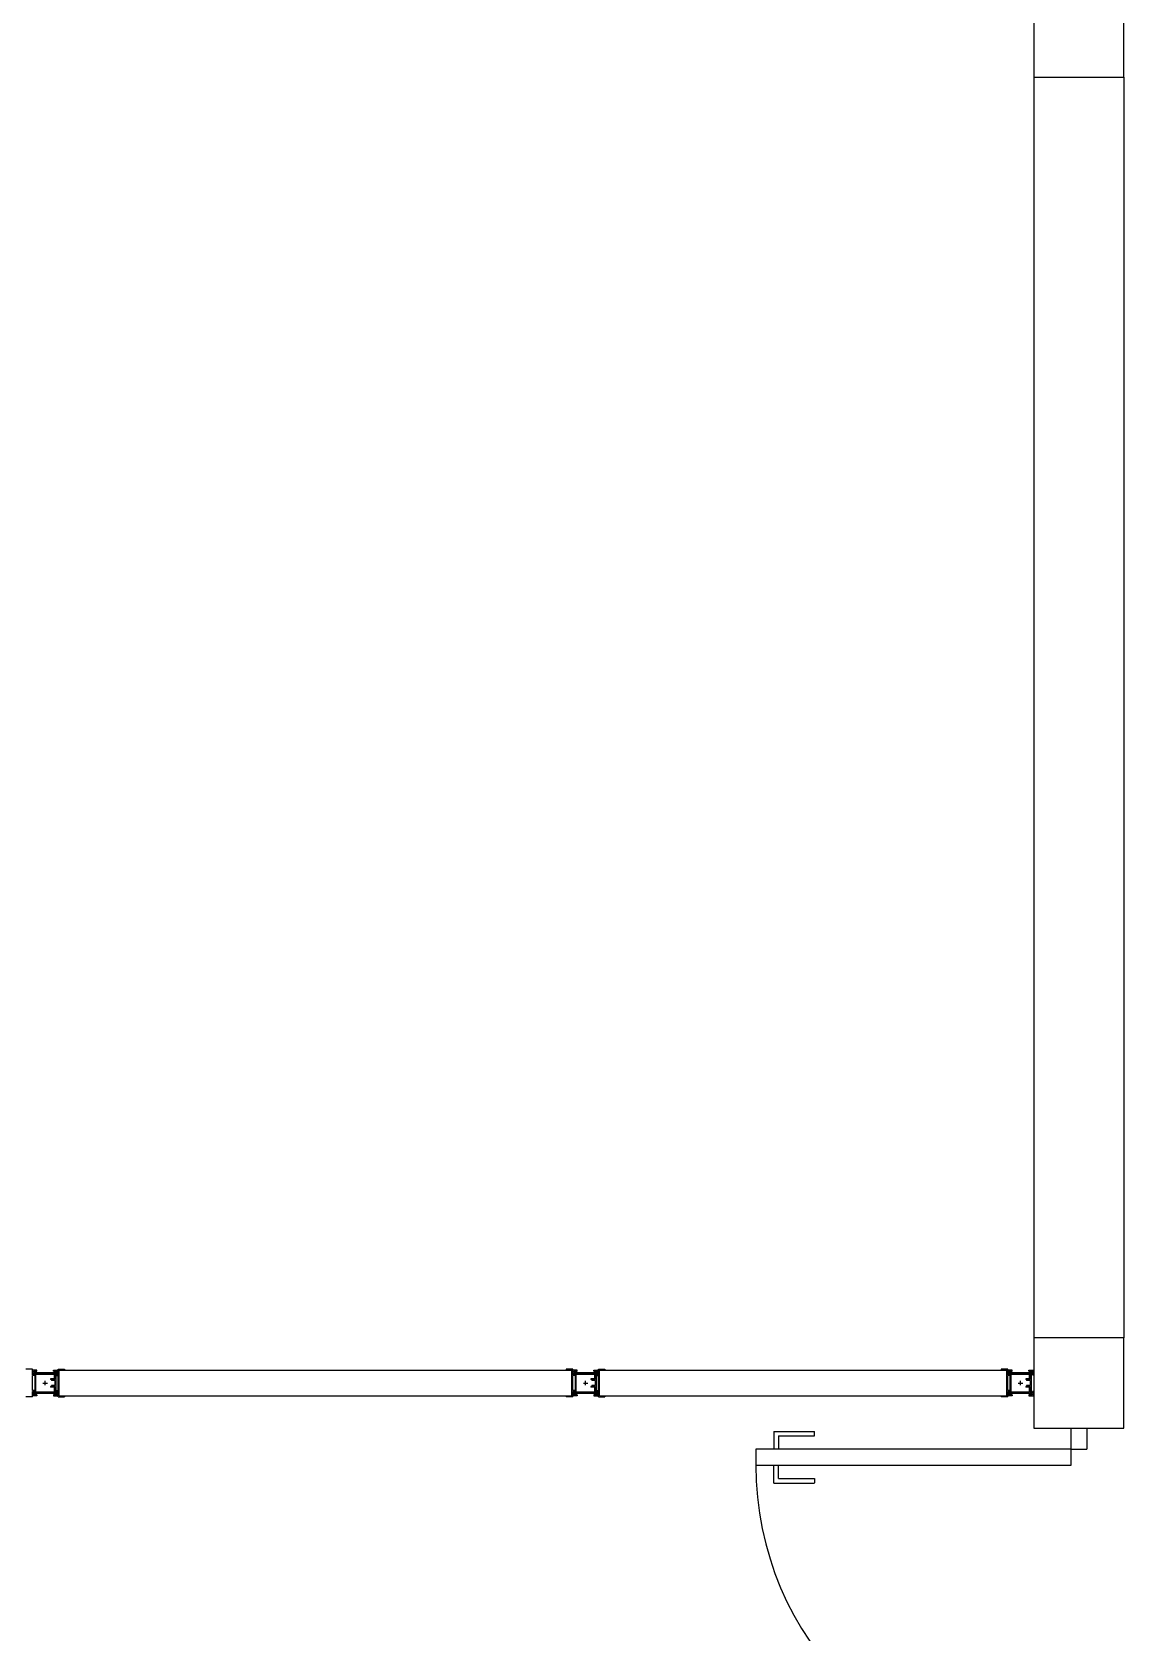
# Model space of a CAD drawing. Header units: centimetres. Extents: x -214 to 72, y 205 to 367.
# Drawn here: x -125.38 to -122.955, y 317.665 to 321.218 of the extents above; entities that cross this region are included whole.
import ezdxf

# ---------------------------------------------------------------- set-up
doc = ezdxf.new("R2010")
doc.units = ezdxf.units.CM
doc.header["$MEASUREMENT"] = 0
doc.layers.get('0').update_dxf_attribs({"linetype": 'CONTINUOUS'})
for name, color, linetype in [('2', 2, 'CONTINUOUS'), ('ALV', 2, 'CONTINUOUS'), ('DIV', 2, 'CONTINUOUS'), ('ESTRUT', 3, 'CONTINUOUS')]:
    doc.layers.add(name, color=color, linetype=linetype)

# ---------------------------------------------------------------- blocks, each defined once
blk = doc.blocks.new('MTDIV')
for p, q in [((-0.0285, 0.0185), (-0.0285, 0.0285)), ((-0.0185, 0.0285), (-0.0285, 0.0285)), ((-0.0265, 0.0185), (-0.0285, 0.0185)), ((-0.0265, 0.0235), (-0.0265, 0.0265)), ((-0.0265, 0.0265), (-0.0185, 0.0265)), ((-0.0265, 0.0235), (0.0265, 0.0235)), ((-0.0215, 0.0235), (-0.0265, 0.0235)), ((-0.0265, 0.0185), (-0.0265, 0.0215)), ((-0.0265, 0.0215), (-0.0235, 0.0215)), ((-0.0235, 0.0215), (-0.0235, -0.0215)), ((-0.0215, 0.0235), (-0.0215, 0.0215)), ((-0.0215, 0.0215), (0.0215, 0.0215)), ((-0.0215, 0.0195), (0.0195, 0.0195)), ((-0.0215, 0.0195), (-0.0215, -0.0195)), ((-0.0185, 0.0265), (-0.0185, 0.0285)), ((-0.0049, 0), (0.0049, 0)), ((0, -0.0049), (0, 0.0049)), ((0.0195, 0.0095), (0.0115, 0.0095)), ((0.0115, 0.0095), (0.0115, 0.0075)), ((0.0215, 0.0075), (0.0115, 0.0075)), ((0.0135, 0.0075), (0.0135, 0.0055)), ((0.0215, 0.0055), (0.0135, 0.0055)), ((0.0185, 0.0265), (0.0185, 0.0285)), ((0.0185, 0.0285), (0.0285, 0.0285)), ((0.0185, 0.0265), (0.0265, 0.0265)), ((0.0195, 0.0195), (0.0195, 0.0095)), ((0.0215, 0.0235), (0.0215, 0.0075)), ((0.0215, 0.0235), (0.0265, 0.0235)), ((0.0215, 0.0055), (0.0215, -0.0055)), ((0.0235, 0.0215), (0.0235, -0.0215)), ((0.0265, 0.0215), (0.0235, 0.0215)), ((0.0265, 0.0235), (0.0265, 0.0265)), ((0.0265, 0.0185), (0.0265, 0.0215)), ((0.0265, 0.0185), (0.0285, 0.0185)), ((0.0285, 0.0185), (0.0285, 0.0285)), ((-0.0285, -0.0185), (-0.0285, -0.0285)), ((-0.0285, -0.0185), (-0.0265, -0.0185)), ((-0.0185, -0.0285), (-0.0285, -0.0285)), ((-0.0265, -0.0185), (-0.0265, -0.0215)), ((-0.0265, -0.0215), (-0.0235, -0.0215)), ((0.0265, -0.0235), (-0.0265, -0.0235)), ((-0.0265, -0.0235), (-0.0265, -0.0265)), ((-0.0215, -0.0235), (-0.0265, -0.0235)), ((-0.0185, -0.0265), (-0.0265, -0.0265)), ((-0.0215, -0.0195), (0.0195, -0.0195)), ((-0.0215, -0.0215), (0.0215, -0.0215)), ((-0.0215, -0.0215), (-0.0215, -0.0235)), ((-0.0185, -0.0265), (-0.0185, -0.0285)), ((0.0215, -0.0075), (0.0115, -0.0075)), ((0.0115, -0.0075), (0.0115, -0.0095)), ((0.0195, -0.0095), (0.0115, -0.0095)), ((0.0215, -0.0055), (0.0135, -0.0055)), ((0.0135, -0.0055), (0.0135, -0.0075)), ((0.0185, -0.0265), (0.0185, -0.0285)), ((0.0265, -0.0265), (0.0185, -0.0265)), ((0.0185, -0.0285), (0.0285, -0.0285)), ((0.0195, -0.0095), (0.0195, -0.0195)), ((0.0215, -0.0075), (0.0215, -0.0235)), ((0.0215, -0.0235), (0.0265, -0.0235)), ((0.0265, -0.0215), (0.0235, -0.0215)), ((0.0265, -0.0185), (0.0265, -0.0215)), ((0.0285, -0.0185), (0.0265, -0.0185)), ((0.0265, -0.0235), (0.0265, -0.0265)), ((0.0285, -0.0185), (0.0285, -0.0285))]:
    blk.add_line(p, q)
blk = doc.blocks.new('DIV12')
for p, q in [((-0.0051, 0), (0.0051, 0)), ((0, -0.0051), (0, 0.0051)), ((0.0235, 0.0185), (0.0285, 0.0185)), ((0.0235, 0.0185), (0.0235, 0.0165)), ((0.0235, 0.0165), (0.0285, 0.0165)), ((0.0285, 0.0305), (0.0429, 0.0305)), ((0.0285, 0.0185), (0.0285, 0.0305)), ((0.0285, -0.0165), (0.0285, 0.0165)), ((0.0305, 0.0285), (1.1695, 0.0285)), ((0.0305, -0.0285), (0.0305, 0.0285)), ((0.0429, 0.0305), (0.0429, 0.0285)), ((0.0235, -0.0165), (0.0285, -0.0165)), ((0.0235, -0.0165), (0.0235, -0.0185)), ((0.0235, -0.0185), (0.0285, -0.0185)), ((0.0285, -0.0305), (0.0285, -0.0185)), ((0.0285, -0.0305), (0.0429, -0.0305)), ((0.0305, -0.0285), (1.1695, -0.0285)), ((0.0429, -0.0285), (0.0429, -0.0305))]:
    blk.add_line(p, q)

msp = doc.modelspace()

# ---------------------------------------------------------------- linework, layer by layer
at = {"layer": '2'}
for p, q in [((-123.7328, 318.1101), (-123.6428, 318.1101)), ((-123.7328, 318.1101), (-123.7328, 318.0701)), ((-123.7228, 318.1001), (-123.6428, 318.1001)), ((-123.7228, 318.1001), (-123.7228, 318.0701)), ((-123.6428, 318.1001), (-123.6428, 318.11)), ((-123.0728, 318.0705), (-123.0728, 318.1176)), ((-123.0378, 318.1176), (-123.0378, 318.0705)), ((-123.7728, 318.0705), (-123.7728, 318.0355)), ((-123.0728, 318.0705), (-123.7728, 318.0705)), ((-123.0728, 318.0355), (-123.0728, 318.0705)), ((-123.0728, 318.0705), (-123.0378, 318.0705)), ((-123.7728, 318.0355), (-123.0728, 318.0355)), ((-123.7328, 317.9955), (-123.7328, 318.0355)), ((-123.7228, 318.0055), (-123.7228, 318.0355)), ((-123.7328, 317.9955), (-123.6428, 317.9955)), ((-123.7228, 318.0055), (-123.6428, 318.0055)), ((-123.6428, 318.0055), (-123.6428, 317.9956))]:
    msp.add_line(p, q, dxfattribs=at)
at = {"layer": '2', "color": 1}
msp.add_arc((-123.0728, 318.0355), 0.7, 180.0002, 270, dxfattribs=at)
at = {"layer": 'ALV'}
for p, q in [((-123.1553, 321.1176), (-123.1553, 318.3176)), ((-123.1553, 321.1176), (-123.1553, 318.3176)), ((-122.9553, 321.1176), (-122.9553, 318.3176)), ((-122.9553, 321.1176), (-122.9553, 318.3176))]:
    msp.add_line(p, q, dxfattribs=at)
at = {"layer": 'DIV'}
for p, q in [((-125.3793, 318.2481), (-125.3937, 318.2481)), ((-125.3793, 318.2481), (-125.3937, 318.2481)), ((-125.3793, 318.2361), (-125.3793, 318.2481)), ((-125.3793, 318.2361), (-125.3793, 318.2481)), ((-125.3693, 318.2461), (-125.3793, 318.2461)), ((-125.3793, 318.2361), (-125.3793, 318.2461)), ((-125.3693, 318.2461), (-125.3793, 318.2461)), ((-125.3793, 318.2361), (-125.3793, 318.2461)), ((-125.3773, 318.2361), (-125.3793, 318.2361)), ((-125.3743, 318.2361), (-125.3793, 318.2361)), ((-125.3773, 318.2361), (-125.3793, 318.2361)), ((-125.3743, 318.2361), (-125.3793, 318.2361)), ((-125.3793, 318.2011), (-125.3793, 318.2341)), ((-125.3743, 318.2341), (-125.3793, 318.2341)), ((-125.3793, 318.2011), (-125.3793, 318.2341)), ((-125.3743, 318.2341), (-125.3793, 318.2341)), ((-125.3773, 318.2441), (-125.3693, 318.2441)), ((-125.3773, 318.2411), (-125.3773, 318.2441)), ((-125.3773, 318.2441), (-125.3693, 318.2441)), ((-125.3773, 318.2411), (-125.3773, 318.2441)), ((-125.3723, 318.2411), (-125.3773, 318.2411)), ((-125.3773, 318.2411), (-125.3243, 318.2411)), ((-125.3723, 318.2411), (-125.3773, 318.2411)), ((-125.3773, 318.2411), (-125.3243, 318.2411)), ((-125.3773, 318.2391), (-125.3743, 318.2391)), ((-125.3773, 318.2361), (-125.3773, 318.2391)), ((-125.3773, 318.2391), (-125.3743, 318.2391)), ((-125.3773, 318.2361), (-125.3773, 318.2391)), ((-125.3743, 318.2391), (-125.3743, 318.1961)), ((-125.3743, 318.2391), (-125.3743, 318.1961)), ((-125.3743, 318.2361), (-125.3743, 318.2341)), ((-125.3743, 318.2361), (-125.3743, 318.2341)), ((-125.3723, 318.2411), (-125.3723, 318.2391)), ((-125.3723, 318.2411), (-125.3723, 318.2391)), ((-125.3723, 318.2391), (-125.3293, 318.2391)), ((-125.3723, 318.2391), (-125.3293, 318.2391)), ((-125.3723, 318.2371), (-125.3723, 318.1981)), ((-125.3723, 318.2371), (-125.3313, 318.2371)), ((-125.3723, 318.2371), (-125.3723, 318.1981)), ((-125.3723, 318.2371), (-125.3313, 318.2371)), ((-125.3693, 318.2441), (-125.3693, 318.2461)), ((-125.3693, 318.2441), (-125.3693, 318.2461)), ((-125.3323, 318.2461), (-125.3223, 318.2461)), ((-125.3323, 318.2441), (-125.3323, 318.2461)), ((-125.3323, 318.2461), (-125.3223, 318.2461)), ((-125.3323, 318.2441), (-125.3323, 318.2461)), ((-125.3323, 318.2441), (-125.3243, 318.2441)), ((-125.3323, 318.2441), (-125.3243, 318.2441)), ((-125.3313, 318.2371), (-125.3313, 318.2271)), ((-125.3313, 318.2371), (-125.3313, 318.2271)), ((-125.3293, 318.2411), (-125.3243, 318.2411)), ((-125.3293, 318.2411), (-125.3293, 318.2251)), ((-125.3293, 318.2411), (-125.3243, 318.2411)), ((-125.3293, 318.2411), (-125.3293, 318.2251)), ((-125.3243, 318.2391), (-125.3273, 318.2391)), ((-125.3273, 318.2391), (-125.3273, 318.1961)), ((-125.3243, 318.2391), (-125.3273, 318.2391)), ((-125.3273, 318.2391), (-125.3273, 318.1961)), ((-125.3273, 318.2361), (-125.3273, 318.2341)), ((-125.3273, 318.2361), (-125.3223, 318.2361)), ((-125.3273, 318.2361), (-125.3273, 318.2341)), ((-125.3273, 318.2361), (-125.3223, 318.2361)), ((-125.3273, 318.2341), (-125.3223, 318.2341)), ((-125.3273, 318.2341), (-125.3223, 318.2341)), ((-125.3243, 318.2411), (-125.3243, 318.2441)), ((-125.3243, 318.2411), (-125.3243, 318.2441)), ((-125.3243, 318.2361), (-125.3243, 318.2391)), ((-125.3243, 318.2361), (-125.3243, 318.2391)), ((-125.3243, 318.2361), (-125.3223, 318.2361)), ((-125.3243, 318.2361), (-125.3223, 318.2361)), ((-125.3223, 318.2361), (-125.3223, 318.2481)), ((-125.3223, 318.2481), (-125.3079, 318.2481)), ((-125.3223, 318.2361), (-125.3223, 318.2481)), ((-125.3223, 318.2481), (-125.3079, 318.2481)), ((-125.3223, 318.2361), (-125.3223, 318.2461)), ((-125.3223, 318.2361), (-125.3223, 318.2461)), ((-125.3223, 318.2011), (-125.3223, 318.2341)), ((-125.3223, 318.2011), (-125.3223, 318.2341)), ((-125.3203, 318.2461), (-124.1813, 318.2461)), ((-125.3203, 318.2461), (-124.1813, 318.2461)), ((-125.3203, 318.1891), (-125.3203, 318.2461)), ((-125.3203, 318.1891), (-125.3203, 318.2461)), ((-125.3079, 318.2481), (-125.3079, 318.2461)), ((-125.3079, 318.2481), (-125.3079, 318.2461)), ((-124.1793, 318.2481), (-124.1937, 318.2481)), ((-124.1937, 318.2481), (-124.1937, 318.2461)), ((-124.1793, 318.2481), (-124.1937, 318.2481)), ((-124.1937, 318.2481), (-124.1937, 318.2461)), ((-124.1813, 318.1891), (-124.1813, 318.2461)), ((-124.1813, 318.1891), (-124.1813, 318.2461)), ((-124.1793, 318.2361), (-124.1793, 318.2481)), ((-124.1793, 318.2361), (-124.1793, 318.2481)), ((-124.1693, 318.2461), (-124.1793, 318.2461)), ((-124.1793, 318.2361), (-124.1793, 318.2461)), ((-124.1693, 318.2461), (-124.1793, 318.2461)), ((-124.1793, 318.2361), (-124.1793, 318.2461)), ((-124.1773, 318.2361), (-124.1793, 318.2361)), ((-124.1743, 318.2361), (-124.1793, 318.2361)), ((-124.1773, 318.2361), (-124.1793, 318.2361)), ((-124.1743, 318.2361), (-124.1793, 318.2361)), ((-124.1793, 318.2011), (-124.1793, 318.2341)), ((-124.1743, 318.2341), (-124.1793, 318.2341)), ((-124.1793, 318.2011), (-124.1793, 318.2341)), ((-124.1743, 318.2341), (-124.1793, 318.2341)), ((-124.1773, 318.2441), (-124.1693, 318.2441)), ((-124.1773, 318.2411), (-124.1773, 318.2441)), ((-124.1773, 318.2441), (-124.1693, 318.2441)), ((-124.1773, 318.2411), (-124.1773, 318.2441)), ((-124.1723, 318.2411), (-124.1773, 318.2411)), ((-124.1773, 318.2411), (-124.1243, 318.2411)), ((-124.1723, 318.2411), (-124.1773, 318.2411)), ((-124.1773, 318.2411), (-124.1243, 318.2411)), ((-124.1773, 318.2391), (-124.1743, 318.2391)), ((-124.1773, 318.2361), (-124.1773, 318.2391)), ((-124.1773, 318.2391), (-124.1743, 318.2391)), ((-124.1773, 318.2361), (-124.1773, 318.2391)), ((-124.1743, 318.2391), (-124.1743, 318.1961)), ((-124.1743, 318.2391), (-124.1743, 318.1961)), ((-124.1743, 318.2361), (-124.1743, 318.2341)), ((-124.1743, 318.2361), (-124.1743, 318.2341)), ((-124.1723, 318.2411), (-124.1723, 318.2391)), ((-124.1723, 318.2411), (-124.1723, 318.2391)), ((-124.1723, 318.2391), (-124.1293, 318.2391)), ((-124.1723, 318.2391), (-124.1293, 318.2391)), ((-124.1723, 318.2371), (-124.1723, 318.1981)), ((-124.1723, 318.2371), (-124.1313, 318.2371)), ((-124.1723, 318.2371), (-124.1723, 318.1981)), ((-124.1723, 318.2371), (-124.1313, 318.2371)), ((-124.1693, 318.2441), (-124.1693, 318.2461)), ((-124.1693, 318.2441), (-124.1693, 318.2461)), ((-124.1323, 318.2461), (-124.1223, 318.2461)), ((-124.1323, 318.2441), (-124.1323, 318.2461)), ((-124.1323, 318.2461), (-124.1223, 318.2461)), ((-124.1323, 318.2441), (-124.1323, 318.2461)), ((-124.1323, 318.2441), (-124.1243, 318.2441)), ((-124.1323, 318.2441), (-124.1243, 318.2441)), ((-124.1313, 318.2371), (-124.1313, 318.2271)), ((-124.1313, 318.2371), (-124.1313, 318.2271)), ((-124.1293, 318.2411), (-124.1243, 318.2411)), ((-124.1293, 318.2411), (-124.1293, 318.2251)), ((-124.1293, 318.2411), (-124.1243, 318.2411)), ((-124.1293, 318.2411), (-124.1293, 318.2251)), ((-124.1243, 318.2391), (-124.1273, 318.2391)), ((-124.1273, 318.2391), (-124.1273, 318.1961)), ((-124.1243, 318.2391), (-124.1273, 318.2391)), ((-124.1273, 318.2391), (-124.1273, 318.1961)), ((-124.1273, 318.2361), (-124.1273, 318.2341)), ((-124.1273, 318.2361), (-124.1223, 318.2361)), ((-124.1273, 318.2361), (-124.1223, 318.2361)), ((-124.1273, 318.2361), (-124.1273, 318.2341)), ((-124.1273, 318.2361), (-124.1223, 318.2361)), ((-124.1273, 318.2361), (-124.1273, 318.2341)), ((-124.1273, 318.2341), (-124.1223, 318.2341)), ((-124.1273, 318.2341), (-124.1223, 318.2341)), ((-124.1273, 318.2341), (-124.1223, 318.2341)), ((-124.1243, 318.2411), (-124.1243, 318.2441)), ((-124.1243, 318.2411), (-124.1243, 318.2441)), ((-124.1243, 318.2361), (-124.1243, 318.2391)), ((-124.1243, 318.2361), (-124.1243, 318.2391)), ((-124.1243, 318.2361), (-124.1223, 318.2361)), ((-124.1243, 318.2361), (-124.1223, 318.2361)), ((-124.1223, 318.2361), (-124.1223, 318.2481)), ((-124.1223, 318.2481), (-124.1079, 318.2481)), ((-124.1223, 318.2481), (-124.1079, 318.2481)), ((-124.1223, 318.2361), (-124.1223, 318.2481)), ((-124.1223, 318.2481), (-124.1079, 318.2481)), ((-124.1223, 318.2361), (-124.1223, 318.2481)), ((-124.1223, 318.2361), (-124.1223, 318.2461)), ((-124.1223, 318.2361), (-124.1223, 318.2461)), ((-124.1223, 318.2011), (-124.1223, 318.2341)), ((-124.1223, 318.2011), (-124.1223, 318.2341)), ((-124.1223, 318.2011), (-124.1223, 318.2341)), ((-124.1203, 318.2461), (-123.2156, 318.2461)), ((-124.1203, 318.1891), (-124.1203, 318.2461)), ((-124.1203, 318.1891), (-124.1203, 318.2461)), ((-124.1203, 318.1891), (-124.1203, 318.2461)), ((-124.1203, 318.2461), (-123.2156, 318.2461)), ((-124.1203, 318.2461), (-123.2156, 318.2461)), ((-124.1079, 318.2481), (-124.1079, 318.2461)), ((-124.1079, 318.2481), (-124.1079, 318.2461)), ((-124.1079, 318.2481), (-124.1079, 318.2461)), ((-123.2136, 318.2481), (-123.228, 318.2481)), ((-123.228, 318.2481), (-123.228, 318.2461)), ((-123.228, 318.2481), (-123.228, 318.2461)), ((-123.2136, 318.2481), (-123.228, 318.2481)), ((-123.228, 318.2481), (-123.228, 318.2461)), ((-123.2136, 318.2481), (-123.228, 318.2481)), ((-123.2156, 318.1891), (-123.2156, 318.2461)), ((-123.2156, 318.1891), (-123.2156, 318.2461)), ((-123.2156, 318.1891), (-123.2156, 318.2461)), ((-123.2136, 318.2361), (-123.2136, 318.2481)), ((-123.2136, 318.2361), (-123.2136, 318.2481)), ((-123.2136, 318.2361), (-123.2136, 318.2481)), ((-123.2036, 318.2461), (-123.2136, 318.2461)), ((-123.2136, 318.2361), (-123.2136, 318.2461)), ((-123.2036, 318.2461), (-123.2136, 318.2461)), ((-123.2136, 318.2361), (-123.2136, 318.2461)), ((-123.2086, 318.2361), (-123.2136, 318.2361)), ((-123.2116, 318.2361), (-123.2136, 318.2361)), ((-123.2086, 318.2361), (-123.2136, 318.2361)), ((-123.2116, 318.2361), (-123.2136, 318.2361)), ((-123.2086, 318.2361), (-123.2136, 318.2361)), ((-123.2136, 318.2011), (-123.2136, 318.2341)), ((-123.2086, 318.2341), (-123.2136, 318.2341)), ((-123.2086, 318.2341), (-123.2136, 318.2341)), ((-123.2136, 318.2011), (-123.2136, 318.2341)), ((-123.2086, 318.2341), (-123.2136, 318.2341)), ((-123.2136, 318.2011), (-123.2136, 318.2341)), ((-123.2116, 318.2441), (-123.2036, 318.2441)), ((-123.2116, 318.2411), (-123.2116, 318.2441)), ((-123.2116, 318.2441), (-123.2036, 318.2441)), ((-123.2116, 318.2411), (-123.2116, 318.2441)), ((-123.2066, 318.2411), (-123.2116, 318.2411)), ((-123.2116, 318.2411), (-123.1586, 318.2411)), ((-123.2066, 318.2411), (-123.2116, 318.2411)), ((-123.2116, 318.2411), (-123.1586, 318.2411)), ((-123.2116, 318.2391), (-123.2086, 318.2391)), ((-123.2116, 318.2361), (-123.2116, 318.2391)), ((-123.2116, 318.2391), (-123.2086, 318.2391)), ((-123.2116, 318.2361), (-123.2116, 318.2391)), ((-123.2086, 318.2391), (-123.2086, 318.1961)), ((-123.2086, 318.2391), (-123.2086, 318.1961)), ((-123.2086, 318.2361), (-123.2086, 318.2341)), ((-123.2086, 318.2361), (-123.2086, 318.2341)), ((-123.2086, 318.2361), (-123.2086, 318.2341)), ((-123.2066, 318.2411), (-123.2066, 318.2391)), ((-123.2066, 318.2411), (-123.2066, 318.2391)), ((-123.2066, 318.2391), (-123.1636, 318.2391)), ((-123.2066, 318.2391), (-123.1636, 318.2391)), ((-123.2066, 318.2371), (-123.2066, 318.1981)), ((-123.2066, 318.2371), (-123.1656, 318.2371)), ((-123.2066, 318.2371), (-123.2066, 318.1981)), ((-123.2066, 318.2371), (-123.1656, 318.2371)), ((-123.2036, 318.2441), (-123.2036, 318.2461)), ((-123.2036, 318.2441), (-123.2036, 318.2461)), ((-123.1666, 318.2461), (-123.1566, 318.2461)), ((-123.1666, 318.2441), (-123.1666, 318.2461)), ((-123.1666, 318.2461), (-123.1566, 318.2461)), ((-123.1666, 318.2441), (-123.1666, 318.2461)), ((-123.1666, 318.2441), (-123.1586, 318.2441)), ((-123.1666, 318.2441), (-123.1586, 318.2441)), ((-123.1656, 318.2371), (-123.1656, 318.2271)), ((-123.1656, 318.2371), (-123.1656, 318.2271)), ((-123.1636, 318.2411), (-123.1586, 318.2411)), ((-123.1636, 318.2411), (-123.1636, 318.2251)), ((-123.1636, 318.2411), (-123.1586, 318.2411)), ((-123.1636, 318.2411), (-123.1636, 318.2251)), ((-123.1586, 318.2391), (-123.1616, 318.2391)), ((-123.1616, 318.2391), (-123.1616, 318.1961)), ((-123.1586, 318.2391), (-123.1616, 318.2391)), ((-123.1616, 318.2391), (-123.1616, 318.1961)), ((-123.1586, 318.2411), (-123.1586, 318.2441)), ((-123.1586, 318.2411), (-123.1586, 318.2441)), ((-123.1586, 318.2361), (-123.1586, 318.2391)), ((-123.1586, 318.2361), (-123.1586, 318.2391)), ((-123.1586, 318.2361), (-123.1566, 318.2361)), ((-123.1586, 318.2361), (-123.1566, 318.2361)), ((-123.1566, 318.2361), (-123.1566, 318.2461)), ((-123.1566, 318.2361), (-123.1566, 318.2461)), ((-125.3743, 318.2011), (-125.3793, 318.2011)), ((-125.3743, 318.2011), (-125.3793, 318.2011)), ((-125.3793, 318.1991), (-125.3773, 318.1991)), ((-125.3793, 318.1991), (-125.3793, 318.1891)), ((-125.3793, 318.1871), (-125.3793, 318.1991)), ((-125.3743, 318.1991), (-125.3793, 318.1991)), ((-125.3793, 318.1991), (-125.3773, 318.1991)), ((-125.3793, 318.1991), (-125.3793, 318.1891)), ((-125.3793, 318.1871), (-125.3793, 318.1991)), ((-125.3743, 318.1991), (-125.3793, 318.1991)), ((-125.3773, 318.1991), (-125.3773, 318.1961)), ((-125.3773, 318.1991), (-125.3773, 318.1961)), ((-125.3773, 318.1961), (-125.3743, 318.1961)), ((-125.3773, 318.1961), (-125.3743, 318.1961)), ((-125.3743, 318.2011), (-125.3743, 318.1991)), ((-125.3743, 318.2011), (-125.3743, 318.1991)), ((-125.3723, 318.1981), (-125.3313, 318.1981)), ((-125.3723, 318.1981), (-125.3313, 318.1981)), ((-125.3723, 318.1961), (-125.3723, 318.1941)), ((-125.3723, 318.1961), (-125.3293, 318.1961)), ((-125.3723, 318.1961), (-125.3723, 318.1941)), ((-125.3723, 318.1961), (-125.3293, 318.1961)), ((-125.3559, 318.2176), (-125.3457, 318.2176)), ((-125.3559, 318.2176), (-125.3457, 318.2176)), ((-125.3559, 318.2176), (-125.3457, 318.2176)), ((-125.3559, 318.2176), (-125.3457, 318.2176)), ((-125.3557, 318.2176), (-125.3458, 318.2176)), ((-125.3557, 318.2176), (-125.3458, 318.2176)), ((-125.3508, 318.2125), (-125.3508, 318.2227)), ((-125.3508, 318.2125), (-125.3508, 318.2227)), ((-125.3508, 318.2125), (-125.3508, 318.2227)), ((-125.3508, 318.2125), (-125.3508, 318.2227)), ((-125.3508, 318.2126), (-125.3508, 318.2225)), ((-125.3508, 318.2126), (-125.3508, 318.2225)), ((-125.3393, 318.2271), (-125.3393, 318.2251)), ((-125.3313, 318.2271), (-125.3393, 318.2271)), ((-125.3393, 318.2271), (-125.3393, 318.2251)), ((-125.3313, 318.2271), (-125.3393, 318.2271)), ((-125.3293, 318.2251), (-125.3393, 318.2251)), ((-125.3293, 318.2251), (-125.3393, 318.2251)), ((-125.3393, 318.2101), (-125.3393, 318.2081)), ((-125.3293, 318.2101), (-125.3393, 318.2101)), ((-125.3393, 318.2101), (-125.3393, 318.2081)), ((-125.3293, 318.2101), (-125.3393, 318.2101)), ((-125.3313, 318.2081), (-125.3393, 318.2081)), ((-125.3313, 318.2081), (-125.3393, 318.2081)), ((-125.3373, 318.2251), (-125.3373, 318.2231)), ((-125.3373, 318.2251), (-125.3373, 318.2231)), ((-125.3293, 318.2231), (-125.3373, 318.2231)), ((-125.3293, 318.2231), (-125.3373, 318.2231)), ((-125.3373, 318.2121), (-125.3373, 318.2101)), ((-125.3293, 318.2121), (-125.3373, 318.2121)), ((-125.3373, 318.2121), (-125.3373, 318.2101)), ((-125.3293, 318.2121), (-125.3373, 318.2121)), ((-125.3313, 318.2081), (-125.3313, 318.1981)), ((-125.3313, 318.2081), (-125.3313, 318.1981)), ((-125.3293, 318.2231), (-125.3293, 318.2121)), ((-125.3293, 318.2231), (-125.3293, 318.2121)), ((-125.3293, 318.2101), (-125.3293, 318.1941)), ((-125.3293, 318.2101), (-125.3293, 318.1941)), ((-125.3273, 318.2011), (-125.3273, 318.1991)), ((-125.3273, 318.2011), (-125.3223, 318.2011)), ((-125.3273, 318.2011), (-125.3273, 318.1991)), ((-125.3273, 318.2011), (-125.3223, 318.2011)), ((-125.3273, 318.1991), (-125.3223, 318.1991)), ((-125.3273, 318.1991), (-125.3223, 318.1991)), ((-125.3243, 318.1961), (-125.3273, 318.1961)), ((-125.3243, 318.1961), (-125.3273, 318.1961)), ((-125.3223, 318.1991), (-125.3243, 318.1991)), ((-125.3243, 318.1991), (-125.3243, 318.1961)), ((-125.3223, 318.1991), (-125.3243, 318.1991)), ((-125.3243, 318.1991), (-125.3243, 318.1961)), ((-125.3223, 318.1991), (-125.3223, 318.1891)), ((-125.3223, 318.1871), (-125.3223, 318.1991)), ((-125.3223, 318.1991), (-125.3223, 318.1891)), ((-125.3223, 318.1871), (-125.3223, 318.1991)), ((-124.1743, 318.2011), (-124.1793, 318.2011)), ((-124.1743, 318.2011), (-124.1793, 318.2011)), ((-124.1793, 318.1991), (-124.1773, 318.1991)), ((-124.1793, 318.1991), (-124.1793, 318.1891)), ((-124.1793, 318.1871), (-124.1793, 318.1991)), ((-124.1743, 318.1991), (-124.1793, 318.1991)), ((-124.1793, 318.1991), (-124.1773, 318.1991)), ((-124.1793, 318.1991), (-124.1793, 318.1891)), ((-124.1793, 318.1871), (-124.1793, 318.1991)), ((-124.1743, 318.1991), (-124.1793, 318.1991)), ((-124.1773, 318.1991), (-124.1773, 318.1961)), ((-124.1773, 318.1991), (-124.1773, 318.1961)), ((-124.1773, 318.1961), (-124.1743, 318.1961)), ((-124.1773, 318.1961), (-124.1743, 318.1961)), ((-124.1743, 318.2011), (-124.1743, 318.1991)), ((-124.1743, 318.2011), (-124.1743, 318.1991)), ((-124.1723, 318.1981), (-124.1313, 318.1981)), ((-124.1723, 318.1981), (-124.1313, 318.1981)), ((-124.1723, 318.1961), (-124.1723, 318.1941)), ((-124.1723, 318.1961), (-124.1293, 318.1961)), ((-124.1723, 318.1961), (-124.1723, 318.1941)), ((-124.1723, 318.1961), (-124.1293, 318.1961)), ((-124.1559, 318.2176), (-124.1457, 318.2176)), ((-124.1559, 318.2176), (-124.1457, 318.2176)), ((-124.1559, 318.2176), (-124.1457, 318.2176)), ((-124.1559, 318.2176), (-124.1457, 318.2176)), ((-124.1559, 318.2176), (-124.1457, 318.2176)), ((-124.1557, 318.2176), (-124.1458, 318.2176)), ((-124.1557, 318.2176), (-124.1458, 318.2176)), ((-124.1508, 318.2125), (-124.1508, 318.2227)), ((-124.1508, 318.2125), (-124.1508, 318.2227)), ((-124.1508, 318.2125), (-124.1508, 318.2227)), ((-124.1508, 318.2125), (-124.1508, 318.2227)), ((-124.1508, 318.2125), (-124.1508, 318.2227)), ((-124.1508, 318.2126), (-124.1508, 318.2225)), ((-124.1508, 318.2126), (-124.1508, 318.2225)), ((-124.1393, 318.2271), (-124.1393, 318.2251)), ((-124.1313, 318.2271), (-124.1393, 318.2271)), ((-124.1393, 318.2271), (-124.1393, 318.2251)), ((-124.1313, 318.2271), (-124.1393, 318.2271)), ((-124.1293, 318.2251), (-124.1393, 318.2251)), ((-124.1293, 318.2251), (-124.1393, 318.2251)), ((-124.1393, 318.2101), (-124.1393, 318.2081)), ((-124.1293, 318.2101), (-124.1393, 318.2101)), ((-124.1393, 318.2101), (-124.1393, 318.2081)), ((-124.1293, 318.2101), (-124.1393, 318.2101)), ((-124.1313, 318.2081), (-124.1393, 318.2081)), ((-124.1313, 318.2081), (-124.1393, 318.2081)), ((-124.1373, 318.2251), (-124.1373, 318.2231)), ((-124.1373, 318.2251), (-124.1373, 318.2231)), ((-124.1293, 318.2231), (-124.1373, 318.2231)), ((-124.1293, 318.2231), (-124.1373, 318.2231)), ((-124.1373, 318.2121), (-124.1373, 318.2101)), ((-124.1293, 318.2121), (-124.1373, 318.2121)), ((-124.1373, 318.2121), (-124.1373, 318.2101)), ((-124.1293, 318.2121), (-124.1373, 318.2121)), ((-124.1313, 318.2081), (-124.1313, 318.1981)), ((-124.1313, 318.2081), (-124.1313, 318.1981)), ((-124.1293, 318.2231), (-124.1293, 318.2121)), ((-124.1293, 318.2231), (-124.1293, 318.2121)), ((-124.1293, 318.2101), (-124.1293, 318.1941)), ((-124.1293, 318.2101), (-124.1293, 318.1941)), ((-124.1273, 318.2011), (-124.1273, 318.1991)), ((-124.1273, 318.2011), (-124.1223, 318.2011)), ((-124.1273, 318.2011), (-124.1223, 318.2011)), ((-124.1273, 318.2011), (-124.1273, 318.1991)), ((-124.1273, 318.2011), (-124.1223, 318.2011)), ((-124.1273, 318.2011), (-124.1273, 318.1991)), ((-124.1273, 318.1991), (-124.1223, 318.1991)), ((-124.1273, 318.1991), (-124.1223, 318.1991)), ((-124.1273, 318.1991), (-124.1223, 318.1991)), ((-124.1243, 318.1961), (-124.1273, 318.1961)), ((-124.1243, 318.1961), (-124.1273, 318.1961)), ((-124.1223, 318.1991), (-124.1243, 318.1991)), ((-124.1243, 318.1991), (-124.1243, 318.1961)), ((-124.1223, 318.1991), (-124.1243, 318.1991)), ((-124.1243, 318.1991), (-124.1243, 318.1961)), ((-124.1223, 318.1871), (-124.1223, 318.1991)), ((-124.1223, 318.1991), (-124.1223, 318.1891)), ((-124.1223, 318.1871), (-124.1223, 318.1991)), ((-124.1223, 318.1991), (-124.1223, 318.1891)), ((-124.1223, 318.1871), (-124.1223, 318.1991)), ((-123.2086, 318.2011), (-123.2136, 318.2011)), ((-123.2086, 318.2011), (-123.2136, 318.2011)), ((-123.2086, 318.2011), (-123.2136, 318.2011)), ((-123.2136, 318.1871), (-123.2136, 318.1991)), ((-123.2086, 318.1991), (-123.2136, 318.1991)), ((-123.2136, 318.1991), (-123.2116, 318.1991)), ((-123.2136, 318.1991), (-123.2136, 318.1891)), ((-123.2086, 318.1991), (-123.2136, 318.1991)), ((-123.2136, 318.1871), (-123.2136, 318.1991)), ((-123.2136, 318.1991), (-123.2116, 318.1991)), ((-123.2136, 318.1991), (-123.2136, 318.1891)), ((-123.2086, 318.1991), (-123.2136, 318.1991)), ((-123.2136, 318.1871), (-123.2136, 318.1991)), ((-123.2116, 318.1991), (-123.2116, 318.1961)), ((-123.2116, 318.1991), (-123.2116, 318.1961)), ((-123.2116, 318.1961), (-123.2086, 318.1961)), ((-123.2116, 318.1961), (-123.2086, 318.1961)), ((-123.2086, 318.2011), (-123.2086, 318.1991)), ((-123.2086, 318.2011), (-123.2086, 318.1991)), ((-123.2086, 318.2011), (-123.2086, 318.1991)), ((-123.2066, 318.1981), (-123.1656, 318.1981)), ((-123.2066, 318.1981), (-123.1656, 318.1981)), ((-123.2066, 318.1961), (-123.2066, 318.1941)), ((-123.2066, 318.1961), (-123.1636, 318.1961)), ((-123.2066, 318.1961), (-123.2066, 318.1941)), ((-123.2066, 318.1961), (-123.1636, 318.1961)), ((-123.1902, 318.2176), (-123.18, 318.2176)), ((-123.1902, 318.2176), (-123.18, 318.2176)), ((-123.1902, 318.2176), (-123.18, 318.2176)), ((-123.19, 318.2176), (-123.1801, 318.2176)), ((-123.19, 318.2176), (-123.1801, 318.2176)), ((-123.1851, 318.2125), (-123.1851, 318.2227)), ((-123.1851, 318.2125), (-123.1851, 318.2227)), ((-123.1851, 318.2125), (-123.1851, 318.2227)), ((-123.1851, 318.2126), (-123.1851, 318.2225)), ((-123.1851, 318.2126), (-123.1851, 318.2225)), ((-123.1736, 318.2271), (-123.1736, 318.2251)), ((-123.1656, 318.2271), (-123.1736, 318.2271)), ((-123.1736, 318.2271), (-123.1736, 318.2251)), ((-123.1656, 318.2271), (-123.1736, 318.2271)), ((-123.1636, 318.2251), (-123.1736, 318.2251)), ((-123.1636, 318.2251), (-123.1736, 318.2251)), ((-123.1736, 318.2101), (-123.1736, 318.2081)), ((-123.1636, 318.2101), (-123.1736, 318.2101)), ((-123.1736, 318.2101), (-123.1736, 318.2081)), ((-123.1636, 318.2101), (-123.1736, 318.2101)), ((-123.1656, 318.2081), (-123.1736, 318.2081)), ((-123.1656, 318.2081), (-123.1736, 318.2081)), ((-123.1716, 318.2251), (-123.1716, 318.2231)), ((-123.1716, 318.2251), (-123.1716, 318.2231)), ((-123.1636, 318.2231), (-123.1716, 318.2231)), ((-123.1636, 318.2231), (-123.1716, 318.2231)), ((-123.1716, 318.2121), (-123.1716, 318.2101)), ((-123.1636, 318.2121), (-123.1716, 318.2121)), ((-123.1716, 318.2121), (-123.1716, 318.2101)), ((-123.1636, 318.2121), (-123.1716, 318.2121)), ((-123.1656, 318.2081), (-123.1656, 318.1981)), ((-123.1656, 318.2081), (-123.1656, 318.1981)), ((-123.1636, 318.2231), (-123.1636, 318.2121)), ((-123.1636, 318.2231), (-123.1636, 318.2121)), ((-123.1636, 318.2101), (-123.1636, 318.1941)), ((-123.1636, 318.2101), (-123.1636, 318.1941)), ((-123.1586, 318.1961), (-123.1616, 318.1961)), ((-123.1586, 318.1961), (-123.1616, 318.1961)), ((-123.1566, 318.1991), (-123.1586, 318.1991)), ((-123.1586, 318.1991), (-123.1586, 318.1961)), ((-123.1566, 318.1991), (-123.1586, 318.1991)), ((-123.1586, 318.1991), (-123.1586, 318.1961)), ((-123.1566, 318.1991), (-123.1566, 318.1891)), ((-123.1566, 318.1991), (-123.1566, 318.1891)), ((-125.3793, 318.1871), (-125.3937, 318.1871)), ((-125.3793, 318.1871), (-125.3937, 318.1871)), ((-125.3693, 318.1891), (-125.3793, 318.1891)), ((-125.3693, 318.1891), (-125.3793, 318.1891)), ((-125.3723, 318.1941), (-125.3773, 318.1941)), ((-125.3773, 318.1941), (-125.3773, 318.1911)), ((-125.3243, 318.1941), (-125.3773, 318.1941)), ((-125.3723, 318.1941), (-125.3773, 318.1941)), ((-125.3773, 318.1941), (-125.3773, 318.1911)), ((-125.3243, 318.1941), (-125.3773, 318.1941)), ((-125.3693, 318.1911), (-125.3773, 318.1911)), ((-125.3693, 318.1911), (-125.3773, 318.1911)), ((-125.3693, 318.1911), (-125.3693, 318.1891)), ((-125.3693, 318.1911), (-125.3693, 318.1891)), ((-125.3243, 318.1911), (-125.3323, 318.1911)), ((-125.3323, 318.1911), (-125.3323, 318.1891)), ((-125.3243, 318.1911), (-125.3323, 318.1911)), ((-125.3323, 318.1911), (-125.3323, 318.1891)), ((-125.3323, 318.1891), (-125.3223, 318.1891)), ((-125.3323, 318.1891), (-125.3223, 318.1891)), ((-125.3293, 318.1941), (-125.3243, 318.1941)), ((-125.3293, 318.1941), (-125.3243, 318.1941)), ((-125.3243, 318.1941), (-125.3243, 318.1911)), ((-125.3243, 318.1941), (-125.3243, 318.1911)), ((-125.3223, 318.1871), (-125.3079, 318.1871)), ((-125.3223, 318.1871), (-125.3079, 318.1871)), ((-125.3203, 318.1891), (-124.1813, 318.1891)), ((-125.3203, 318.1891), (-124.1813, 318.1891)), ((-125.3079, 318.1891), (-125.3079, 318.1871)), ((-125.3079, 318.1891), (-125.3079, 318.1871)), ((-124.1937, 318.1891), (-124.1937, 318.1871)), ((-124.1937, 318.1891), (-124.1937, 318.1871)), ((-124.1793, 318.1871), (-124.1937, 318.1871)), ((-124.1793, 318.1871), (-124.1937, 318.1871)), ((-124.1693, 318.1891), (-124.1793, 318.1891)), ((-124.1693, 318.1891), (-124.1793, 318.1891)), ((-124.1723, 318.1941), (-124.1773, 318.1941)), ((-124.1773, 318.1941), (-124.1773, 318.1911)), ((-124.1243, 318.1941), (-124.1773, 318.1941)), ((-124.1723, 318.1941), (-124.1773, 318.1941)), ((-124.1773, 318.1941), (-124.1773, 318.1911)), ((-124.1243, 318.1941), (-124.1773, 318.1941)), ((-124.1693, 318.1911), (-124.1773, 318.1911)), ((-124.1693, 318.1911), (-124.1773, 318.1911)), ((-124.1693, 318.1911), (-124.1693, 318.1891)), ((-124.1693, 318.1911), (-124.1693, 318.1891)), ((-124.1243, 318.1911), (-124.1323, 318.1911)), ((-124.1323, 318.1911), (-124.1323, 318.1891)), ((-124.1243, 318.1911), (-124.1323, 318.1911)), ((-124.1323, 318.1911), (-124.1323, 318.1891)), ((-124.1323, 318.1891), (-124.1223, 318.1891)), ((-124.1323, 318.1891), (-124.1223, 318.1891)), ((-124.1293, 318.1941), (-124.1243, 318.1941)), ((-124.1293, 318.1941), (-124.1243, 318.1941)), ((-124.1243, 318.1941), (-124.1243, 318.1911)), ((-124.1243, 318.1941), (-124.1243, 318.1911)), ((-124.1223, 318.1871), (-124.1079, 318.1871)), ((-124.1223, 318.1871), (-124.1079, 318.1871)), ((-124.1223, 318.1871), (-124.1079, 318.1871)), ((-124.1203, 318.1891), (-123.2156, 318.1891)), ((-124.1203, 318.1891), (-123.2156, 318.1891)), ((-124.1203, 318.1891), (-123.2156, 318.1891)), ((-124.1079, 318.1891), (-124.1079, 318.1871)), ((-124.1079, 318.1891), (-124.1079, 318.1871)), ((-124.1079, 318.1891), (-124.1079, 318.1871)), ((-123.228, 318.1891), (-123.228, 318.1871)), ((-123.228, 318.1891), (-123.228, 318.1871)), ((-123.228, 318.1891), (-123.228, 318.1871)), ((-123.2136, 318.1871), (-123.228, 318.1871)), ((-123.2136, 318.1871), (-123.228, 318.1871)), ((-123.2136, 318.1871), (-123.228, 318.1871)), ((-123.2036, 318.1891), (-123.2136, 318.1891)), ((-123.2036, 318.1891), (-123.2136, 318.1891)), ((-123.2066, 318.1941), (-123.2116, 318.1941)), ((-123.2116, 318.1941), (-123.2116, 318.1911)), ((-123.1586, 318.1941), (-123.2116, 318.1941)), ((-123.2066, 318.1941), (-123.2116, 318.1941)), ((-123.2116, 318.1941), (-123.2116, 318.1911)), ((-123.1586, 318.1941), (-123.2116, 318.1941)), ((-123.2036, 318.1911), (-123.2116, 318.1911)), ((-123.2036, 318.1911), (-123.2116, 318.1911)), ((-123.2036, 318.1911), (-123.2036, 318.1891)), ((-123.2036, 318.1911), (-123.2036, 318.1891)), ((-123.1586, 318.1911), (-123.1666, 318.1911)), ((-123.1666, 318.1911), (-123.1666, 318.1891)), ((-123.1586, 318.1911), (-123.1666, 318.1911)), ((-123.1666, 318.1911), (-123.1666, 318.1891)), ((-123.1666, 318.1891), (-123.1566, 318.1891)), ((-123.1666, 318.1891), (-123.1566, 318.1891)), ((-123.1636, 318.1941), (-123.1586, 318.1941)), ((-123.1636, 318.1941), (-123.1586, 318.1941)), ((-123.1586, 318.1941), (-123.1586, 318.1911)), ((-123.1586, 318.1941), (-123.1586, 318.1911))]:
    msp.add_line(p, q, dxfattribs=at)
at = {"layer": 'ESTRUT'}
for points in [[(-122.9553, 321.3176), (-123.1553, 321.3176), (-123.1553, 321.1176), (-122.9553, 321.1176)], [(-122.9553, 321.3176), (-123.1553, 321.3176), (-123.1553, 321.1176), (-122.9553, 321.1176)], [(-122.9553, 318.3176), (-123.1553, 318.3176), (-123.1553, 318.1176), (-122.9553, 318.1176)], [(-122.9553, 318.3176), (-123.1553, 318.3176), (-123.1553, 318.1176), (-122.9553, 318.1176)]]:
    msp.add_lwpolyline(points, close=True, dxfattribs=at)

# ---------------------------------------------------------------- block references
at = {"layer": 'DIV'}
for name, p in [('MTDIV', (-125.3508, 318.2176)), ('DIV12', (-125.3508, 318.2176)), ('MTDIV', (-124.1508, 318.2176)), ('MTDIV', (-123.1851, 318.2176))]:
    msp.add_blockref(name, p, dxfattribs=at)

doc.saveas('drawing.dxf')
